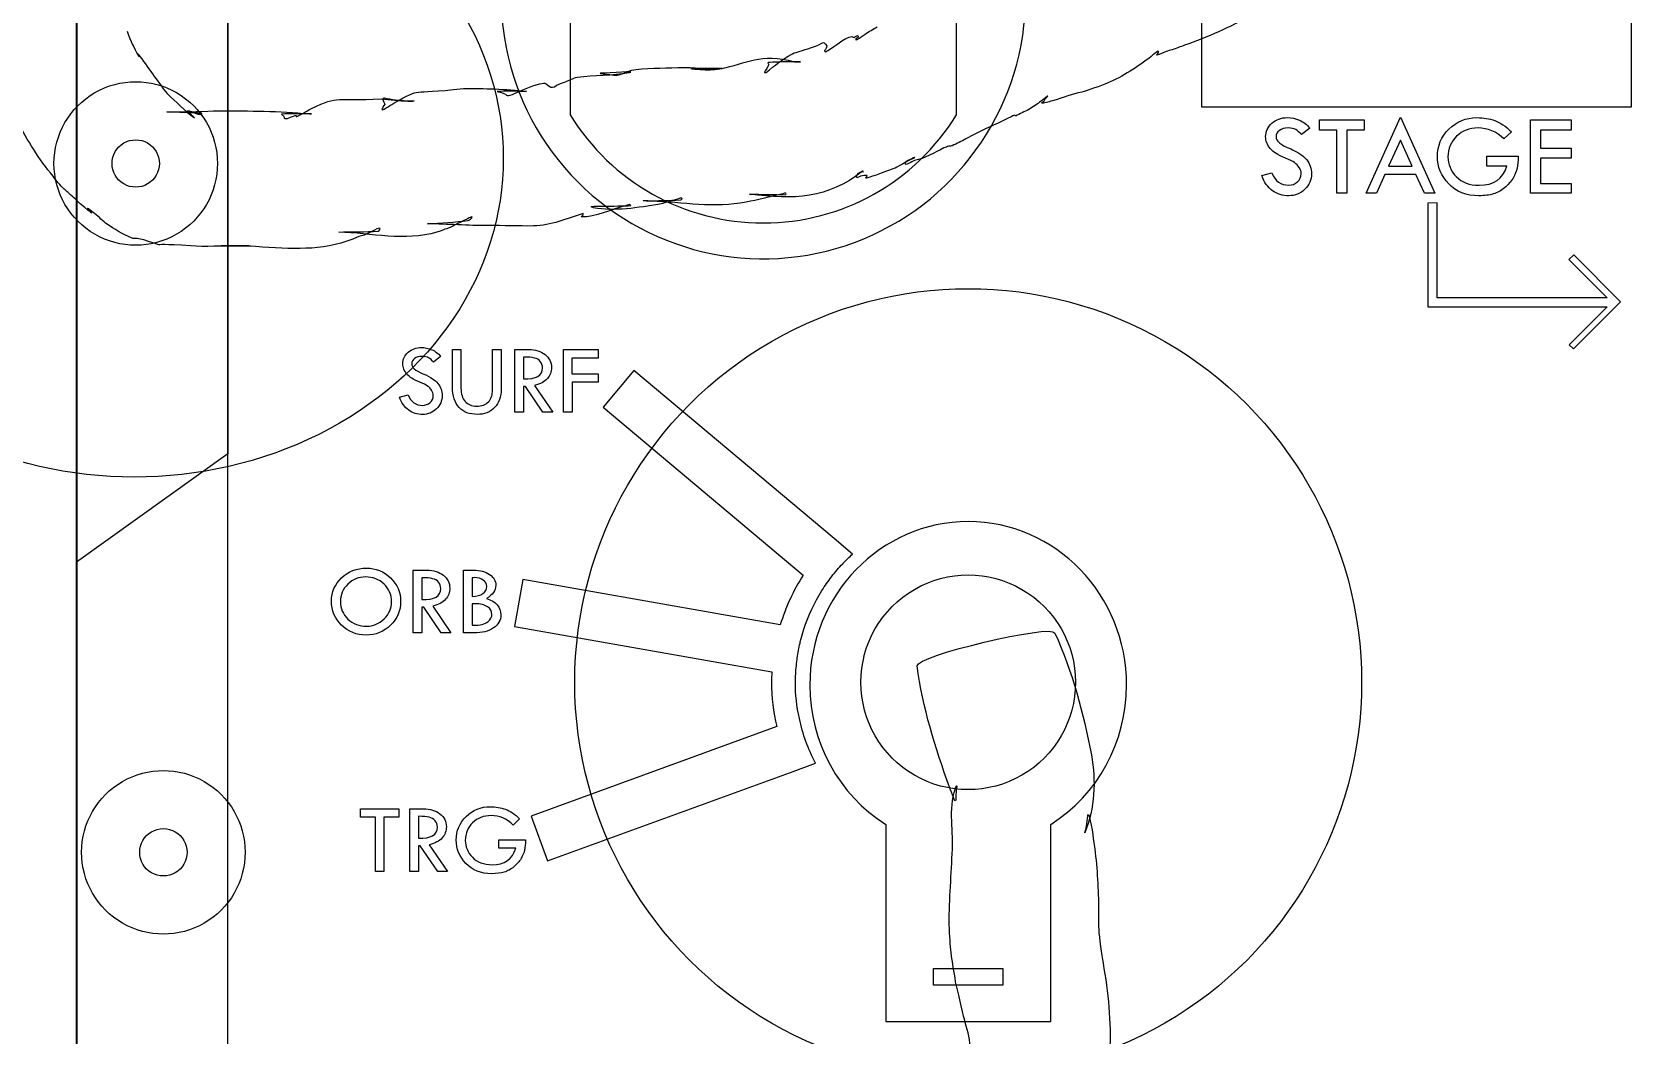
# Model space of a CAD drawing. Extents: x 0 to 339, y 0 to 211.
# Drawn here: x 236.6 to 303.7, y 126.5 to 168.5 of the extents above; entities that cross this region are included whole.
import ezdxf

# ---------------------------------------------------------------- set-up
doc = ezdxf.new("R2010")
doc.units = 0
doc.layers.add('Layer_1', color=7, linetype='CONTINUOUS')

msp = doc.modelspace()

# ---------------------------------------------------------------- linework, layer by layer
at = {"layer": 'Layer_1', "color": 6}
for p, q in [((238.475311, 0.149044), (238.475311, 210.432094)), ((238.487211, 210.432094), (238.487211, 0.149044)), ((238.4753, 204.072506), (238.4753, 6.478666)), ((244.825286, 6.478666), (244.825286, 204.072506)), ((285.667829, 165.388205), (285.667829, 197.388205)), ((303.667829, 197.388205), (303.667829, 165.388205)), ((303.667829, 165.388205), (285.667829, 165.388205)), ((256.376507, 163.244281), (256.376507, 163.244281)), ((292.372136, 141.279671), (292.372136, 141.279671))]:
    msp.add_line(p, q, dxfattribs=at)
at = {"layer": 'Layer_1', "color": 1}
for p, q in [((244.825298, 175.195711), (244.825298, 150.862311)), ((259.179699, 174.997637), (259.179699, 165.070086)), ((275.379739, 165.070086), (275.379739, 174.997121)), ((241.953718, 163.029017), (241.953718, 163.029017)), ((244.825298, 150.862311), (238.475308, 146.318911)), ((238.475308, 146.318911), (238.475308, 121.985531)), ((280.372137, 141.279671), (280.372137, 141.279671)), ((243.112358, 134.152217), (243.112358, 134.152217)), ((274.422132, 129.280111), (277.322132, 129.280111)), ((274.422132, 128.580111), (274.422132, 129.280111)), ((277.322132, 129.280111), (277.322132, 128.580111)), ((277.322132, 128.580111), (274.422132, 128.580111))]:
    msp.add_line(p, q, dxfattribs=at)
at = {"layer": 'Layer_1', "color": 7}
for p, q in [((292.558139, 161.779451), (293.995433, 164.969961)), ((293.995433, 164.969961), (295.447196, 161.779451)), ((290.193598, 164.511761), (289.853567, 164.239251)), ((290.193597, 164.511731), (290.193598, 164.511761)), ((290.598741, 164.851791), (292.477352, 164.851791)), ((290.598741, 164.432181), (290.598741, 164.851791)), ((291.329446, 164.432181), (290.598741, 164.432181)), ((291.329446, 161.779451), (291.329446, 164.432181)), ((292.477352, 164.432181), (291.744235, 164.432181)), ((291.744235, 164.432181), (291.744235, 161.779451)), ((292.477352, 164.851791), (292.477352, 164.432181)), ((298.649757, 164.362241), (298.338665, 164.055971)), ((298.649757, 164.362211), (298.649757, 164.362241)), ((299.454015, 164.851791), (301.156581, 164.851791)), ((299.454015, 161.779451), (299.454015, 164.851791)), ((301.156581, 164.432181), (299.868804, 164.432181)), ((299.868804, 164.432181), (299.868804, 163.665301)), ((301.156581, 164.851791), (301.156581, 164.432181)), ((293.995433, 164.007741), (293.501062, 162.915301)), ((294.489804, 162.915301), (293.995433, 164.007741)), ((299.868804, 163.665301), (301.156581, 163.665301)), ((301.156581, 163.665301), (301.156581, 163.250511)), ((297.627253, 162.915301), (297.627253, 163.334911)), ((297.627253, 163.334911), (298.936733, 163.334911)), ((301.156581, 163.250511), (299.868804, 163.250511)), ((299.868804, 163.250511), (299.868804, 162.194241)), ((288.179939, 162.519771), (288.599552, 162.637941)), ((293.34431, 162.565621), (292.994633, 161.779451)), ((294.648967, 162.565621), (293.34431, 162.565621)), ((293.501062, 162.915301), (294.489804, 162.915301)), ((295.008291, 161.779451), (294.648967, 162.565621)), ((298.456832, 162.915301), (297.627253, 162.915301)), ((291.744235, 161.779451), (291.329446, 161.779451)), ((292.994633, 161.779451), (292.558139, 161.779451)), ((295.447196, 161.779451), (295.008291, 161.779451)), ((301.156581, 161.779451), (299.454015, 161.779451)), ((299.868804, 162.194241), (301.156581, 162.194241)), ((301.156581, 162.194241), (301.156581, 161.779451)), ((295.532796, 161.376921), (295.14833, 161.371762)), ((295.14833, 161.371762), (295.14833, 157.400427)), ((295.532796, 157.400427), (295.532796, 161.376921)), ((301.264227, 159.196699), (301.064757, 158.997229)), ((301.064757, 158.997229), (302.661544, 157.400427)), ((303.225874, 157.235062), (301.264227, 159.196699)), ((295.14833, 157.400427), (295.14833, 157.400427)), ((295.14833, 157.400427), (295.14833, 157.015955)), ((295.14833, 157.015955), (302.66673, 157.015955)), ((302.661544, 157.400427), (295.532796, 157.400427)), ((302.66673, 157.015955), (301.079733, 155.428971)), ((301.249754, 155.258955), (303.225874, 157.235062)), ((253.746312, 154.939701), (253.454857, 154.706121)), ((253.746324, 154.939661), (253.746312, 154.939701)), ((254.242406, 155.227021), (254.602074, 155.227021)), ((254.242406, 153.668461), (254.242406, 155.227021)), ((254.602074, 155.227021), (254.602074, 153.608511)), ((255.927058, 153.546501), (255.927058, 155.227021)), ((255.927058, 155.227021), (256.286726, 155.227021)), ((256.286726, 155.227021), (256.286726, 153.571301)), ((256.865497, 152.597721), (256.865502, 155.231151)), ((256.865502, 155.231151), (257.43601, 155.231151)), ((257.225168, 154.912851), (257.22517, 154.912821)), ((257.22517, 154.912821), (257.22517, 153.995051)), ((258.897419, 155.231151), (260.356761, 155.231151)), ((258.897419, 152.597721), (258.897419, 155.231151)), ((260.356761, 155.231151), (260.356761, 154.871481)), ((301.079733, 155.428971), (301.249754, 155.258955)), ((260.356761, 154.871481), (259.252953, 154.871481)), ((259.252953, 154.871481), (259.252953, 154.214161)), ((261.848444, 154.351221), (260.562752, 152.819011)), ((270.249494, 147.302041), (261.848444, 154.351221)), ((257.305785, 153.680861), (257.225165, 153.680861)), ((257.225165, 153.680861), (257.225165, 152.597721)), ((258.037523, 152.597721), (257.305785, 153.680861)), ((257.681989, 153.724271), (258.448868, 152.597721)), ((259.252953, 154.214161), (260.356761, 154.214161)), ((260.356761, 153.858621), (259.257087, 153.858621)), ((259.257087, 153.858621), (259.257087, 152.597721)), ((260.356761, 154.214161), (260.356761, 153.858621)), ((252.020325, 153.232251), (252.379993, 153.333531)), ((257.225165, 152.597721), (256.865497, 152.597721)), ((258.448868, 152.597721), (258.037523, 152.597721)), ((259.257087, 152.597721), (258.897419, 152.597721)), ((260.562752, 152.819011), (268.958102, 145.775001)), ((271.013186, 146.646981), (270.249494, 147.302041)), ((252.598673, 143.347321), (252.598678, 145.980751)), ((252.598678, 145.980751), (253.169186, 145.980751)), ((252.958344, 145.662451), (252.958346, 145.662431)), ((252.958346, 145.662431), (252.958346, 144.744651)), ((254.71121, 145.980751), (255.128756, 145.980751)), ((254.71121, 143.347321), (254.71121, 145.980751)), ((255.066747, 145.662561), (255.066744, 145.662431)), ((255.066744, 145.662431), (255.066744, 144.883151)), ((257.190846, 145.587931), (256.843599, 143.618541)), ((267.989176, 143.684171), (257.190846, 145.587931)), ((249.167363, 144.680581), (249.167363, 144.680581)), ((251.689173, 144.664081), (251.689173, 144.664081)), ((253.038961, 144.430461), (252.958341, 144.430461)), ((252.958341, 144.430461), (252.958341, 143.347321)), ((253.770699, 143.347321), (253.038961, 144.430461)), ((253.415165, 144.473871), (254.182044, 143.347321)), ((255.066744, 144.571021), (255.066744, 143.669781)), ((255.188701, 144.571021), (255.066744, 144.571021)), ((255.066744, 143.669781), (255.095684, 143.669781)), ((256.843599, 143.618541), (267.637753, 141.714781)), ((268.978814, 143.507151), (268.978814, 143.509151)), ((252.958341, 143.347321), (252.598673, 143.347321)), ((254.182044, 143.347321), (253.770699, 143.347321)), ((255.143225, 143.347321), (254.71121, 143.347321)), ((268.636179, 141.539841), (268.636179, 141.541841)), ((268.791658, 139.761791), (268.791658, 139.765791)), ((267.842366, 139.419831), (257.539136, 135.670191)), ((258.223327, 133.790711), (268.527092, 137.540871)), ((268.527092, 137.540871), (269.471192, 137.884341)), ((269.471192, 137.885381), (269.471192, 137.885941)), ((250.386404, 135.979171), (251.996641, 135.979171)), ((250.386404, 135.619501), (250.386404, 135.979171)), ((251.012722, 135.619501), (250.386404, 135.619501)), ((251.012722, 133.345741), (251.012722, 135.619501)), ((251.996641, 135.619501), (251.368256, 135.619501)), ((251.368256, 135.619501), (251.368256, 133.345741)), ((251.996641, 135.979171), (251.996641, 135.619501)), ((252.455523, 133.345741), (252.455528, 135.979171)), ((252.455528, 135.979171), (253.026036, 135.979171)), ((252.815193, 135.660871), (252.815196, 135.660841)), ((252.815196, 135.660841), (252.815196, 134.743071)), ((257.060932, 135.559551), (256.794281, 135.297041)), ((257.060929, 135.559601), (257.060932, 135.559551)), ((257.539136, 135.670191), (258.223327, 133.790711)), ((252.895811, 134.428871), (252.815191, 134.428871)), ((252.815191, 134.428871), (252.815191, 133.345741)), ((253.62755, 133.345741), (252.895811, 134.428871)), ((253.272016, 134.472281), (254.038894, 133.345741)), ((256.184499, 134.319321), (256.184499, 134.678991)), ((256.184499, 134.678991), (257.306911, 134.678991)), ((256.895567, 134.319321), (256.184499, 134.319321)), ((251.368256, 133.345741), (251.012722, 133.345741)), ((252.815191, 133.345741), (252.455523, 133.345741)), ((254.038894, 133.345741), (253.62755, 133.345741))]:
    msp.add_line(p, q, dxfattribs=at)
at = {"layer": 'Layer_1', "color": 3}
for p, q in [((244.39053, 163.029017), (244.39053, 163.029017)), ((275.872312, 148.015061), (275.872312, 148.015061)), ((279.507575, 143.343421), (279.506216, 143.345331)), ((272.413471, 135.322471), (272.413471, 127.059371)), ((245.54917, 134.152217), (245.54917, 134.152217)), ((272.413471, 127.059371), (279.330675, 127.059371))]:
    msp.add_line(p, q, dxfattribs=at)
at = {"layer": 'Layer_1', "color": 6}
for points in [[(248.637445, 174.815642), (253.426393, 172.428848), (256.376507, 168.01787), (256.376507, 163.244281)], [(256.376507, 163.244281), (256.376507, 158.470692), (253.426393, 154.059714), (248.637445, 151.67292)], [(267.622136, 155.56909), (272.727254, 158.516531), (279.017018, 158.516531), (284.122136, 155.56909)], [(259.372136, 141.279671), (259.372136, 147.174553), (262.517018, 152.621649), (267.622136, 155.56909)], [(284.122136, 155.56909), (289.227254, 152.621649), (292.372136, 147.174553), (292.372136, 141.279671)], [(248.637445, 151.67292), (243.848497, 149.286125), (237.948269, 149.286125), (233.159321, 151.67292)], [(267.622136, 126.990252), (262.517018, 129.937693), (259.372136, 135.384789), (259.372136, 141.279671)], [(292.372136, 141.279671), (292.372136, 135.384789), (289.227254, 129.937693), (284.122136, 126.990252)], [(284.122136, 126.990252), (279.017018, 124.042811), (272.727254, 124.042811), (267.622136, 126.990252)]]:
    msp.add_open_spline(points, degree=3, dxfattribs=at)
at = {"layer": 'Layer_1', "color": 3}
for points in [[(257.116969, 174.243257), (255.414369, 170.132836), (256.355489, 165.401546), (259.501469, 162.255566)], [(271.489159, 159.871066), (275.599579, 161.573656), (278.279639, 165.584656), (278.279639, 170.033736)], [(287.738912, 169.238721), (286.851394, 168.727731), (285.907413, 168.335191), (284.947293, 167.985371)], [(240.603379, 168.571986), (240.765767, 168.106116), (240.848745, 167.949696), (241.102152, 167.497456)], [(269.988859, 167.767756), (270.239097, 167.902606), (270.930913, 168.510306), (271.07404, 168.315676)], [(271.07404, 168.315676), (271.13648, 168.334776), (271.221323, 168.424626), (271.261346, 168.372976)], [(271.261346, 168.372976), (271.299896, 168.323276), (271.160783, 168.285676), (271.144387, 168.224946)], [(271.222507, 168.228946), (271.337913, 168.293046), (271.439066, 168.380196), (271.550778, 168.450566)], [(271.550778, 168.450566), (271.71582, 168.554526), (271.875176, 168.670456), (272.052484, 168.751756)], [(265.463075, 166.999106), (266.61741, 167.221686), (267.129191, 167.680956), (268.585487, 167.294106)], [(268.498172, 167.626416), (268.596282, 167.681816), (268.712006, 167.697616), (268.819189, 167.732416)], [(268.819189, 167.732416), (268.96504, 167.779716), (269.110617, 167.828016), (269.257273, 167.872816)], [(269.257273, 167.872816), (269.900419, 168.069216), (269.724424, 168.207236), (269.948592, 167.963516)], [(269.908372, 167.837196), (269.893132, 167.796596), (269.823502, 167.746296), (269.856332, 167.717956)], [(269.856332, 167.717956), (269.892062, 167.687156), (269.947312, 167.745356), (269.988859, 167.767756)], [(269.948592, 167.963516), (269.935182, 167.921416), (269.923902, 167.878516), (269.908372, 167.837196)], [(271.144387, 168.224946), (271.137587, 168.199746), (271.199707, 168.216946), (271.222507, 168.228946)], [(283.843112, 167.739021), (283.735611, 167.680721), (283.647082, 167.592841), (283.549054, 167.519751)], [(283.7781, 167.571821), (283.735264, 167.565821), (283.831705, 167.641121), (283.847342, 167.681421)], [(284.169154, 167.723191), (284.036915, 167.677991), (283.916715, 167.589801), (283.7781, 167.571821)], [(283.847342, 167.681421), (283.854222, 167.699321), (283.860042, 167.748221), (283.843112, 167.739021)], [(284.425059, 167.793091), (284.339757, 167.769791), (284.252815, 167.751791), (284.169154, 167.723191)], [(284.947293, 167.985371), (284.773224, 167.921271), (284.599128, 167.857181), (284.425059, 167.793091)], [(241.102152, 167.497456), (241.122552, 167.461056), (241.073402, 167.575756), (241.059022, 167.614926)], [(241.059022, 167.614926), (241.481737, 167.074096), (241.852616, 166.498506), (242.275084, 165.957516)], [(261.931716, 166.970706), (262.603564, 167.037606), (263.280519, 167.036906), (263.955389, 167.057106)], [(263.955389, 167.057106), (264.07183, 167.061106), (264.188157, 167.047006), (264.304542, 167.041906)], [(265.544064, 167.015206), (264.045004, 167.013206), (263.999117, 167.028006), (264.625518, 166.970206)], [(264.304542, 167.041906), (264.628429, 167.017506), (264.953517, 166.986406), (265.278804, 166.996806)], [(264.625518, 166.970206), (264.909271, 166.954106), (265.181609, 166.944806), (265.463075, 166.999106)], [(265.278804, 166.996806), (265.367394, 166.999806), (265.632697, 167.015306), (265.544064, 167.015206)], [(267.421817, 167.009886), (267.322187, 166.825526), (267.26585, 166.853096), (267.396447, 166.837596)], [(267.396447, 166.837596), (267.802728, 167.169196), (267.981711, 167.334646), (268.498172, 167.626416)], [(267.503477, 167.167406), (267.489877, 167.109806), (267.449937, 167.061916), (267.421817, 167.009886)], [(267.481277, 167.261506), (267.449177, 167.258506), (267.510887, 167.198706), (267.503477, 167.167406)], [(268.585487, 167.294106), (269.438612, 167.288106), (267.897065, 167.301106), (267.481277, 167.261506)], [(283.549054, 167.519751), (282.981655, 167.067851), (282.364885, 166.681401), (281.699431, 166.389901)], [(239.24703, 165.998618), (240.307966, 166.61115), (241.615094, 166.61115), (242.67603, 165.998618)], [(256.907977, 165.988136), (257.289358, 166.153886), (257.638534, 166.329106), (258.056748, 166.399986)], [(258.056748, 166.399986), (258.226528, 166.428786), (258.36255, 166.052436), (258.603287, 166.317486)], [(258.603287, 166.317486), (258.716126, 166.356986), (258.829757, 166.394286), (258.941805, 166.435986)], [(258.941805, 166.435986), (259.120859, 166.502586), (259.287505, 166.614396), (259.476488, 166.642386)], [(259.476488, 166.642386), (260.195869, 166.748936), (260.932879, 166.713086), (261.649474, 166.837026)], [(260.453153, 166.811226), (260.322129, 166.803226), (260.940518, 166.754626), (260.842863, 166.754726)], [(261.649474, 166.837026), (262.04251, 166.905026), (260.851298, 166.835026), (260.453153, 166.811226)], [(260.842863, 166.754726), (261.333702, 166.641836), (261.470875, 166.924806), (261.931716, 166.970706)], [(281.699431, 166.389901), (281.462232, 166.286001), (280.862448, 166.093511), (280.634245, 166.017631)], [(237.53253, 163.029017), (237.53253, 164.254081), (238.186094, 165.386086), (239.24703, 165.998618)], [(242.275084, 165.957516), (242.656225, 165.617676), (243.013656, 165.250906), (243.420074, 164.939166)], [(242.67603, 165.998618), (243.736966, 165.386086), (244.39053, 164.254081), (244.39053, 163.029017)], [(248.335826, 165.335496), (249.504464, 165.900916), (249.321793, 165.631386), (251.262348, 165.745176)], [(252.632424, 165.648376), (251.328912, 165.610676), (251.203452, 166.009246), (251.401789, 165.518266)], [(251.262348, 165.745176), (251.631804, 165.708576), (252.003996, 165.657476), (252.375434, 165.645376)], [(251.787895, 165.556066), (253.054273, 166.264186), (252.30075, 165.886786), (254.702619, 166.175126)], [(252.375434, 165.645376), (252.461064, 165.642376), (252.718057, 165.650376), (252.632424, 165.648376)], [(254.702619, 166.175126), (255.586383, 166.170126), (256.470221, 166.158026), (257.348924, 166.050936)], [(256.123048, 166.047936), (256.062248, 166.044936), (256.243246, 166.026136), (256.300822, 166.006336)], [(257.348924, 166.050936), (256.940298, 166.049936), (256.531308, 166.065336), (256.123048, 166.047936)], [(256.300822, 166.006336), (256.620407, 165.896956), (256.460233, 165.778116), (256.907977, 165.988136)], [(278.928844, 165.637761), (278.756997, 165.522311), (278.592452, 165.395121), (278.413277, 165.291411)], [(278.962396, 165.555761), (278.903846, 165.556761), (279.057406, 165.629661), (279.08585, 165.680831)], [(279.201867, 165.845051), (279.103497, 165.786851), (279.019834, 165.706861), (278.928844, 165.637761)], [(279.462114, 165.674681), (279.297041, 165.629281), (279.133608, 165.552961), (278.962396, 165.555761)], [(279.04653, 165.707331), (279.09831, 165.753231), (279.261425, 165.880261), (279.201867, 165.845051)], [(279.08585, 165.680831), (279.09355, 165.694631), (279.05966, 165.698531), (279.04653, 165.707331)], [(280.634245, 166.017631), (280.232184, 165.945431), (279.854597, 165.782651), (279.462114, 165.674681)], [(242.260604, 165.192876), (242.916902, 165.192076), (243.573905, 165.195876), (244.229392, 165.231276)], [(243.74037, 165.121976), (243.247923, 165.158776), (242.753858, 165.169276), (242.260604, 165.192876)], [(243.333504, 165.030466), (243.306554, 165.125766), (243.018075, 165.204106), (243.113598, 165.230276)], [(243.113598, 165.230276), (243.235245, 165.263576), (243.356163, 165.160876), (243.478562, 165.130376)], [(243.420074, 164.939166), (243.453344, 164.913666), (243.362354, 164.999966), (243.333504, 165.030466)], [(243.478562, 165.130376), (243.550172, 165.112576), (243.621587, 165.087876), (243.69534, 165.085576)], [(243.69534, 165.085576), (243.71463, 165.085046), (243.75961, 165.120476), (243.74037, 165.121976)], [(244.229392, 165.231276), (245.490859, 165.236276), (246.744264, 165.241276), (248.000898, 165.128556)], [(247.073562, 165.097756), (247.035962, 165.094756), (247.142612, 165.059856), (247.162362, 165.027756)], [(248.000898, 165.128556), (248.884114, 165.076656), (247.781563, 165.148556), (247.073562, 165.097756)], [(247.162362, 165.027756), (247.220972, 164.932456), (247.111512, 164.892786), (247.332151, 164.915676)], [(247.332151, 164.915676), (248.031672, 165.235286), (247.407231, 164.835776), (247.884206, 165.081086)], [(247.884206, 165.081086), (248.037861, 165.160086), (248.180294, 165.260246), (248.335826, 165.335496)], [(251.401789, 165.518266), (251.310259, 165.352596), (251.271688, 165.287736), (251.289304, 165.284806)], [(251.289304, 165.284806), (251.350444, 165.274606), (251.403316, 165.333906), (251.457756, 165.363506)], [(251.457756, 165.363506), (251.569667, 165.424406), (251.676702, 165.493886), (251.787895, 165.556066)], [(277.815159, 165.048251), (277.719879, 165.019451), (277.634739, 164.964251), (277.544543, 164.922181)], [(277.854159, 165.015751), (277.841199, 165.026551), (277.831409, 165.053151), (277.815159, 165.048251)], [(278.413277, 165.291411), (278.226904, 165.199511), (278.040532, 165.107641), (277.854159, 165.015751)], [(237.382305, 162.633361), (236.80437, 163.351861), (236.345011, 164.148371), (235.896479, 164.950681)], [(277.544543, 164.922181), (276.947114, 164.635611), (276.348989, 164.380981), (275.770027, 164.055581)], [(274.857127, 163.682501), (274.44488, 163.489061), (274.072437, 163.241201), (273.619364, 163.148271)], [(275.057393, 163.752101), (274.990643, 163.728901), (274.921109, 163.712501), (274.857127, 163.682501)], [(275.204308, 163.775501), (275.158688, 163.756101), (275.106368, 163.759901), (275.057393, 163.752101)], [(275.770027, 164.055581), (275.581453, 163.962181), (275.397899, 163.857951), (275.204308, 163.775501)], [(239.24703, 160.059416), (238.186094, 160.671948), (237.53253, 161.803953), (237.53253, 163.029017)], [(244.39053, 163.029017), (244.39053, 161.803953), (243.736966, 160.671948), (242.67603, 160.059416)], [(273.32562, 163.119881), (272.680227, 162.762231), (272.94421, 162.892921), (272.220537, 162.617871)], [(273.619364, 163.148271), (273.491208, 163.110471), (273.22482, 162.901511), (273.23489, 163.034761)], [(273.23489, 163.034761), (273.24648, 163.188151), (273.501458, 163.188871), (273.62894, 163.274961)], [(273.57387, 163.263661), (273.48873, 163.220161), (273.409262, 163.166261), (273.32562, 163.119881)], [(273.62894, 163.274961), (273.64447, 163.285461), (273.59055, 163.271961), (273.57387, 163.263661)], [(237.831914, 162.077701), (237.670717, 162.253151), (237.532173, 162.448141), (237.382305, 162.633361)], [(271.44121, 162.705311), (269.955495, 161.547701), (268.583368, 161.495251), (266.695619, 161.746271)], [(272.220537, 162.617871), (270.995323, 162.175611), (272.014601, 162.616871), (271.434852, 162.517291)], [(271.434852, 162.517291), (271.349622, 162.502691), (271.160749, 162.379361), (271.181103, 162.463391)], [(271.181103, 162.463391), (271.252933, 162.760001), (271.624526, 162.661991), (271.44121, 162.705311)], [(238.175894, 161.769601), (238.062472, 161.873661), (237.936057, 161.964351), (237.831914, 162.077701)], [(238.631432, 161.344121), (238.472642, 161.478121), (238.328995, 161.629121), (238.175894, 161.769601)], [(259.501469, 162.255566), (262.647449, 159.109586), (267.378739, 158.168476), (271.489159, 159.871066)], [(267.974517, 161.727171), (267.502839, 161.608761), (267.041017, 161.496181), (266.561629, 161.410291)], [(266.695619, 161.746271), (267.205617, 161.739271), (267.71571, 161.712171), (268.225612, 161.724471)], [(268.226141, 161.783171), (268.140221, 161.784171), (268.057855, 161.748071), (267.974517, 161.727171)], [(268.225612, 161.724471), (268.245162, 161.725001), (268.245722, 161.782971), (268.226141, 161.783171)], [(239.170065, 160.979071), (238.415495, 161.566931), (239.792172, 160.364561), (238.631432, 161.344121)], [(239.699531, 160.531241), (239.523041, 160.680521), (239.352414, 160.837011), (239.170065, 160.979071)], [(260.158662, 161.175831), (259.6479, 161.279711), (261.200401, 161.221031), (261.719797, 161.264631)], [(261.447367, 161.239331), (260.87048, 161.094461), (260.258883, 160.782961), (259.654572, 160.785421)], [(262.935454, 161.325481), (262.045975, 161.182351), (261.027707, 160.999091), (260.158662, 161.175831)], [(261.682497, 161.303631), (261.601587, 161.295631), (261.525742, 161.260731), (261.447367, 161.239331)], [(262.579017, 161.453591), (261.669406, 161.496291), (262.798905, 161.436391), (263.823133, 161.505291)], [(261.719797, 161.264631), (261.737737, 161.266631), (261.700407, 161.305331), (261.682497, 161.303631)], [(266.561629, 161.410291), (265.235688, 161.144401), (263.904807, 161.404291), (262.579017, 161.453591)], [(263.376543, 161.442551), (263.230215, 161.400951), (263.082483, 161.364551), (262.935454, 161.325481)], [(263.716411, 161.547391), (263.601812, 161.516991), (263.490587, 161.474991), (263.376543, 161.442551)], [(263.869163, 161.573091), (263.821133, 161.591991), (263.766322, 161.560591), (263.716411, 161.547391)], [(263.823133, 161.505291), (263.850393, 161.507291), (263.894583, 161.563091), (263.869163, 161.573091)], [(240.842626, 159.888191), (240.315484, 160.095531), (240.135384, 160.241831), (239.699531, 160.531241)], [(251.190266, 160.322301), (250.882852, 160.235901), (250.637123, 160.007371), (250.312511, 159.965181)], [(251.132366, 160.192261), (251.179686, 160.196261), (251.23595, 160.335141), (251.190266, 160.322301)], [(253.191311, 160.502411), (253.762705, 160.550011), (254.338362, 160.560711), (254.905496, 160.645091)], [(255.740167, 160.429211), (254.889547, 160.421211), (254.041182, 160.488311), (253.191311, 160.502411)], [(254.691334, 160.619301), (253.985638, 160.264391), (254.391665, 160.439331), (253.590245, 160.148361)], [(254.94402, 160.744491), (254.85778, 160.707091), (254.775313, 160.661491), (254.691334, 160.619301)], [(254.905496, 160.645091), (254.974336, 160.655291), (255.038941, 160.715991), (255.064095, 160.780891)], [(255.064095, 160.780891), (255.079205, 160.819891), (254.982395, 160.761091), (254.94402, 160.744491)], [(257.645802, 160.409911), (257.010614, 160.400911), (256.375378, 160.422711), (255.740167, 160.429211)], [(259.729342, 160.930621), (259.047194, 160.717441), (258.375348, 160.419721), (257.645802, 160.409911)], [(259.654572, 160.785421), (259.618532, 160.785571), (259.706142, 160.837421), (259.722642, 160.869421)], [(259.722642, 160.869421), (259.732042, 160.887621), (259.727042, 160.910221), (259.729342, 160.930621)], [(242.67603, 160.059416), (241.615094, 159.446884), (240.307966, 159.446884), (239.24703, 160.059416)], [(241.024718, 159.888981), (240.964638, 159.897981), (240.899112, 159.866081), (240.842626, 159.888191)], [(243.740266, 159.549531), (240.940707, 159.737891), (242.520021, 159.471731), (241.301252, 159.822481)], [(241.301252, 159.822481), (241.210142, 159.848681), (241.118565, 159.875581), (241.024718, 159.888981)], [(246.271754, 159.522631), (245.719479, 159.614331), (243.031566, 159.561531), (245.705136, 159.572131)], [(250.312511, 159.965181), (248.9569, 159.360731), (247.773429, 159.438791), (246.271754, 159.522631)], [(249.474315, 160.153361), (250.026998, 160.166361), (250.58108, 160.151361), (251.132366, 160.192261)], [(253.590245, 160.148361), (252.239949, 159.750161), (250.841912, 160.109661), (249.474315, 160.153361)], [(245.705136, 159.572131), (245.050163, 159.584231), (244.395277, 159.557931), (243.740266, 159.549531)], [(275.872312, 148.015061), (272.204098, 148.015168), (269.230323, 144.947412), (269.230167, 141.163001)], [(282.513982, 141.163001), (282.513826, 144.947221), (279.540341, 148.014897), (275.872312, 148.015061)], [(273.733105, 141.968371), (273.635875, 142.376691), (279.410341, 143.751741), (279.507575, 143.343421)], [(279.506216, 143.345331), (280.257051, 141.721521), (280.692158, 139.986111), (281.044478, 138.239421)], [(275.083482, 136.883731), (274.502857, 138.536091), (273.951852, 140.225641), (273.733105, 141.968371)], [(269.230167, 141.163001), (269.233367, 138.777184), (270.439181, 136.564832), (272.413471, 135.322471)], [(279.330675, 135.319541), (281.305829, 136.562445), (282.51177, 138.77614), (282.513982, 141.163001)], [(281.044478, 138.239421), (281.231326, 137.130071), (281.182431, 136.015051), (280.765501, 134.964401)], [(240.40567, 137.121818), (241.466606, 137.73435), (242.773734, 137.73435), (243.83467, 137.121818)], [(238.69117, 134.152217), (238.69117, 135.377281), (239.344734, 136.509286), (240.40567, 137.121818)], [(243.83467, 137.121818), (244.895606, 136.509286), (245.54917, 135.377281), (245.54917, 134.152217)], [(275.198158, 134.096161), (275.286348, 135.007561), (275.017604, 135.937421), (275.33645, 136.830911)], [(275.2581, 136.455971), (275.19562, 136.596741), (275.141688, 136.741141), (275.083482, 136.883731)], [(275.33645, 136.830911), (275.35238, 136.865311), (275.34661, 136.939201), (275.38426, 136.934281)], [(275.37696, 136.825601), (275.36766, 136.711981), (275.35672, 136.598501), (275.3476, 136.484871)], [(275.38426, 136.934281), (275.42026, 136.929281), (275.37996, 136.861781), (275.37696, 136.825601)], [(275.33604, 136.314771), (275.28488, 136.298271), (275.27991, 136.406871), (275.2581, 136.455971)], [(275.3476, 136.484871), (275.343, 136.428271), (275.39011, 136.332221), (275.33604, 136.314771)], [(280.828154, 135.241811), (280.851967, 135.384021), (280.859586, 135.528591), (280.883214, 135.670821)], [(280.883214, 135.670821), (280.887184, 135.694421), (280.899354, 135.758521), (280.910493, 135.737221)], [(280.910493, 135.737221), (281.026936, 135.512961), (281.121392, 134.657311), (281.154783, 134.462491)], [(279.330675, 127.059371), (279.330675, 127.059371), (279.330675, 135.319541), (279.330675, 135.319541)], [(280.765501, 134.964401), (280.786403, 135.056901), (280.81257, 135.148301), (280.828154, 135.241811)], [(240.40567, 131.182616), (239.344734, 131.795148), (238.69117, 132.927153), (238.69117, 134.152217)], [(245.54917, 134.152217), (245.54917, 132.927153), (244.895606, 131.795148), (243.83467, 131.182616)], [(281.154783, 134.462491), (281.275168, 133.607011), (281.320491, 132.743081), (281.337716, 131.880031)], [(275.085834, 130.948891), (275.046374, 131.996391), (275.167504, 133.050061), (275.198158, 134.096161)], [(281.337716, 131.880031), (281.344066, 131.559631), (281.327662, 131.238721), (281.343536, 130.918641)], [(243.83467, 131.182616), (242.773734, 130.570084), (241.466606, 130.570084), (240.40567, 131.182616)], [(275.345105, 128.716241), (275.199867, 129.649361), (275.122381, 129.978881), (275.085834, 130.948891)], [(281.343536, 130.918641), (281.360734, 130.570421), (281.478764, 129.842301), (281.528188, 129.511201)], [(281.528188, 129.511201), (281.738003, 128.279091), (281.874898, 127.042011), (281.801053, 125.792611)], [(275.711143, 127.160901), (275.649293, 127.397831), (275.383128, 128.552531), (275.345105, 128.716241)], [(275.953395, 125.997081), (275.942815, 126.403971), (275.813372, 126.769261), (275.711143, 127.160901)]]:
    msp.add_open_spline(points, degree=3, dxfattribs=at)
at = {"layer": 'Layer_1', "color": 1}
for points in [[(259.179699, 165.070086), (260.906689, 162.251966), (263.974279, 160.534016), (267.279459, 160.533926)], [(267.279459, 160.533926), (270.584829, 160.533836), (273.652649, 162.251816), (275.379739, 165.070086)], [(239.969343, 163.029017), (239.969343, 163.383491), (240.158452, 163.711039), (240.465436, 163.888277)], [(240.465436, 163.888277), (240.77242, 164.065514), (241.15064, 164.065514), (241.457624, 163.888277)], [(241.457624, 163.888277), (241.764608, 163.711039), (241.953718, 163.383491), (241.953718, 163.029017)], [(240.465436, 162.169757), (240.158452, 162.346995), (239.969343, 162.674543), (239.969343, 163.029017)], [(241.953718, 163.029017), (241.953718, 162.674543), (241.764608, 162.346995), (241.457624, 162.169757)], [(241.457624, 162.169757), (241.15064, 161.99252), (240.77242, 161.99252), (240.465436, 162.169757)], [(273.622136, 145.176786), (275.014441, 145.980633), (276.729831, 145.980633), (278.122136, 145.176786)], [(271.372136, 141.279671), (271.372136, 142.887366), (272.229831, 144.372938), (273.622136, 145.176786)], [(278.122136, 145.176786), (279.514441, 144.372938), (280.372137, 142.887366), (280.372137, 141.279671)], [(273.622136, 137.382556), (272.229831, 138.186404), (271.372136, 139.671976), (271.372136, 141.279671)], [(280.372137, 141.279671), (280.372137, 139.671976), (279.514441, 138.186404), (278.122136, 137.382556)], [(278.122136, 137.382556), (276.729831, 136.578709), (275.014441, 136.578709), (273.622136, 137.382556)], [(241.127983, 134.152217), (241.127983, 134.506691), (241.317092, 134.834239), (241.624076, 135.011477)], [(241.624076, 135.011477), (241.93106, 135.188714), (242.30928, 135.188714), (242.616264, 135.011477)], [(242.616264, 135.011477), (242.923248, 134.834239), (243.112358, 134.506691), (243.112358, 134.152217)], [(241.624076, 133.292957), (241.317092, 133.470195), (241.127983, 133.797743), (241.127983, 134.152217)], [(243.112358, 134.152217), (243.112358, 133.797743), (242.923248, 133.470195), (242.616264, 133.292957)], [(242.616264, 133.292957), (242.30928, 133.11572), (241.93106, 133.11572), (241.624076, 133.292957)]]:
    msp.add_open_spline(points, degree=3, dxfattribs=at)
at = {"layer": 'Layer_1', "color": 7}
for points in [[(288.346337, 164.154821), (288.346337, 164.375074), (288.434761, 164.562371), (288.61161, 164.716711)], [(288.61161, 164.716711), (288.788458, 164.872658), (289.003087, 164.950631), (289.255498, 164.950631)], [(288.922702, 164.412851), (288.829455, 164.345331), (288.782831, 164.257711), (288.782831, 164.149991)], [(289.291672, 164.516551), (289.140547, 164.516551), (289.017557, 164.481984), (288.922702, 164.412851)], [(289.255498, 164.950631), (289.4227, 164.950631), (289.592313, 164.914458), (289.764339, 164.842111)], [(289.607587, 164.446651), (289.53524, 164.493251), (289.429935, 164.516551), (289.291672, 164.516551)], [(289.853567, 164.239251), (289.763535, 164.332498), (289.681542, 164.401631), (289.607587, 164.446651)], [(289.764339, 164.842111), (289.936364, 164.769764), (290.07945, 164.659638), (290.193597, 164.511731)], [(295.548482, 163.320411), (295.548482, 163.772178), (295.710057, 164.156421), (296.033207, 164.473141)], [(296.033207, 164.473141), (296.356357, 164.791468), (296.747835, 164.950631), (297.20764, 164.950631)], [(297.251048, 164.516581), (296.890921, 164.516581), (296.591083, 164.400824), (296.351534, 164.169311)], [(297.20764, 164.950631), (297.480951, 164.950631), (297.730146, 164.908831), (297.955226, 164.825231)], [(298.338665, 164.055971), (298.025161, 164.363044), (297.662622, 164.516581), (297.251048, 164.516581)], [(297.955226, 164.825231), (298.181913, 164.743238), (298.413424, 164.588898), (298.649757, 164.362211)], [(288.392157, 163.896781), (288.361611, 163.977168), (288.346337, 164.063181), (288.346337, 164.154821)], [(288.541674, 163.653211), (288.474151, 163.735204), (288.424312, 163.816394), (288.392157, 163.896781)], [(288.78042, 163.443401), (288.68878, 163.502868), (288.609198, 163.572804), (288.541674, 163.653211)], [(288.782831, 164.149991), (288.782831, 164.056744), (288.823828, 163.973948), (288.905821, 163.901601)], [(288.905821, 163.901601), (288.987814, 163.830861), (289.127685, 163.752888), (289.325434, 163.667681)], [(289.325434, 163.667681), (289.523182, 163.584081), (289.676719, 163.505304), (289.786043, 163.431351)], [(296.351534, 164.169311), (296.111985, 163.937804), (295.99221, 163.648418), (295.99221, 163.301151)], [(289.178328, 163.250481), (289.006303, 163.321221), (288.873667, 163.385528), (288.78042, 163.443401)], [(289.556944, 163.064791), (289.478166, 163.119458), (289.351961, 163.181354), (289.178328, 163.250481)], [(289.754693, 162.854981), (289.701638, 162.940188), (289.635722, 163.010124), (289.556944, 163.064791)], [(289.786043, 163.431351), (289.896975, 163.358998), (289.987811, 163.278611), (290.05855, 163.190191)], [(290.05855, 163.190191), (290.129289, 163.101764), (290.18154, 163.008518), (290.215302, 162.910451)], [(296.021149, 162.174921), (295.706038, 162.509321), (295.548482, 162.891151), (295.548482, 163.320411)], [(295.99221, 163.301151), (295.99221, 162.997291), (296.107966, 162.723178), (296.339476, 162.478811)], [(298.936733, 163.334911), (298.936733, 163.124304), (298.922264, 162.956301), (298.893325, 162.830901)], [(288.633314, 161.885531), (288.437173, 162.027011), (288.286048, 162.238424), (288.179939, 162.519771)], [(288.599552, 162.637941), (288.752285, 162.292281), (288.986207, 162.119451), (289.301318, 162.119451)], [(289.682346, 162.256911), (289.783631, 162.348551), (289.834274, 162.464308), (289.834274, 162.604181)], [(289.834274, 162.604181), (289.834274, 162.687781), (289.807747, 162.771381), (289.754693, 162.854981)], [(290.268356, 162.599351), (290.268356, 162.343731), (290.175109, 162.125888), (289.988615, 161.945821)], [(290.215302, 162.910451), (290.250671, 162.812378), (290.268356, 162.708678), (290.268356, 162.599351)], [(296.339476, 162.478811), (296.572594, 162.236044), (296.893332, 162.114661), (297.301691, 162.114661)], [(297.301691, 162.114661), (297.914229, 162.114661), (298.299276, 162.381541), (298.456832, 162.915301)], [(298.719693, 162.416111), (298.631268, 162.264984), (298.513102, 162.129131), (298.365192, 162.008551)], [(298.893325, 162.830901), (298.865994, 162.705494), (298.808116, 162.567231), (298.719693, 162.416111)], [(289.315787, 161.675721), (289.058554, 161.675721), (288.831062, 161.745658), (288.633314, 161.885531)], [(289.301318, 162.119451), (289.454051, 162.119451), (289.58106, 162.165271), (289.682346, 162.256911)], [(289.988615, 161.945821), (289.803728, 161.765754), (289.579452, 161.675721), (289.315787, 161.675721)], [(297.292045, 161.675721), (296.7615, 161.675721), (296.337868, 161.842121), (296.021149, 162.174921)], [(297.892525, 161.752921), (297.725323, 161.701454), (297.525163, 161.675721), (297.292045, 161.675721)], [(298.365192, 162.008551), (298.218891, 161.889584), (298.061335, 161.804374), (297.892525, 161.752921)], [(252.162959, 154.633711), (252.162959, 154.822504), (252.238751, 154.983048), (252.390335, 155.115341)], [(252.390335, 155.115341), (252.541919, 155.249008), (252.725887, 155.315841), (252.942239, 155.315841)], [(252.973233, 154.943791), (252.843698, 154.943791), (252.738278, 154.914158), (252.656973, 154.854891)], [(252.942239, 155.315841), (253.085555, 155.315841), (253.230938, 155.284841), (253.378388, 155.222841)], [(253.244017, 154.883891), (253.182004, 154.923824), (253.091742, 154.943791), (252.973233, 154.943791)], [(253.378388, 155.222841), (253.525838, 155.160841), (253.648483, 155.066448), (253.746324, 154.939661)], [(257.67992, 154.873551), (257.576567, 154.899751), (257.424983, 154.912851), (257.225168, 154.912851)], [(257.43601, 155.231151), (257.719885, 155.231151), (257.950707, 155.160181), (258.128474, 155.018241)], [(258.128474, 155.018241), (258.307619, 154.877681), (258.397191, 154.697158), (258.397191, 154.476671)], [(252.202229, 154.412541), (252.176049, 154.481441), (252.162959, 154.555164), (252.162959, 154.633711)], [(252.330386, 154.203761), (252.272506, 154.274041), (252.229787, 154.343634), (252.202229, 154.412541)], [(252.656973, 154.854891), (252.577047, 154.797024), (252.537084, 154.721921), (252.537084, 154.629581)], [(252.537084, 154.629581), (252.537084, 154.549654), (252.572224, 154.478684), (252.642504, 154.416671)], [(252.642504, 154.416671), (252.712784, 154.356071), (252.832673, 154.289238), (253.002172, 154.216171)], [(253.454857, 154.706121), (253.377687, 154.786048), (253.307407, 154.845304), (253.244017, 154.883891)], [(257.22517, 153.995051), (257.755715, 153.984051), (258.020987, 154.137701), (258.020987, 154.456001)], [(257.927967, 154.728861), (257.865954, 154.800514), (257.783271, 154.848744), (257.67992, 154.873551)], [(258.020987, 154.456001), (258.020987, 154.567628), (257.98998, 154.658581), (257.927967, 154.728861)], [(258.397191, 154.476671), (258.397191, 154.300284), (258.339313, 154.144568), (258.223558, 154.009521)], [(252.535025, 154.023931), (252.456477, 154.074931), (252.388264, 154.134874), (252.330386, 154.203761)], [(252.876089, 153.858561), (252.728639, 153.919228), (252.614951, 153.974351), (252.535025, 154.023931)], [(253.200617, 153.699401), (253.133093, 153.746268), (253.024917, 153.799321), (252.876089, 153.858561)], [(253.002172, 154.216171), (253.171671, 154.144511), (253.303273, 154.076984), (253.39698, 154.013591)], [(253.370116, 153.519571), (253.324643, 153.592604), (253.268143, 153.652548), (253.200617, 153.699401)], [(253.39698, 154.013591), (253.492065, 153.951591), (253.569924, 153.882691), (253.630557, 153.806891)], [(253.630557, 153.806891), (253.69119, 153.731098), (253.735977, 153.651171), (253.764916, 153.567111)], [(253.764916, 153.567111), (253.795236, 153.483051), (253.810396, 153.394168), (253.810396, 153.300461)], [(254.523526, 152.802361), (254.336113, 152.998041), (254.242406, 153.286741), (254.242406, 153.668461)], [(254.602074, 153.608511), (254.602074, 153.368731), (254.659263, 153.183384), (254.77364, 153.052471)], [(256.286726, 153.571301), (256.286726, 153.248841), (256.194397, 152.991148), (256.00974, 152.798221)], [(258.223558, 154.009521), (258.107803, 153.874474), (257.92728, 153.779391), (257.681989, 153.724271)], [(252.408931, 152.688611), (252.24081, 152.809878), (252.111275, 152.991091), (252.020325, 153.232251)], [(252.379993, 153.333531), (252.510906, 153.037251), (252.711411, 152.889111), (252.981506, 152.889111)], [(252.981506, 152.889111), (253.11242, 152.889111), (253.221285, 152.928388), (253.308101, 153.006941)], [(253.308101, 153.006941), (253.394918, 153.085488), (253.438326, 153.184704), (253.438326, 153.304591)], [(253.438326, 153.304591), (253.438326, 153.376251), (253.415589, 153.447911), (253.370116, 153.519571)], [(253.810396, 153.300461), (253.810396, 153.081354), (253.73047, 152.894631), (253.570618, 152.740291)], [(254.77364, 153.052471), (254.889395, 152.921558), (255.052693, 152.856101), (255.263532, 152.856101)], [(255.263532, 152.856101), (255.472994, 152.856101), (255.635603, 152.916048), (255.751358, 153.035941)], [(255.751358, 153.035941), (255.868491, 153.157208), (255.927058, 153.327394), (255.927058, 153.546501)], [(252.993909, 152.508781), (252.773422, 152.508781), (252.57843, 152.568724), (252.408931, 152.688611)], [(253.570618, 152.740291), (253.412143, 152.585951), (253.219907, 152.508781), (252.993909, 152.508781)], [(255.275935, 152.508841), (254.96312, 152.508841), (254.712317, 152.606681), (254.523526, 152.802361)], [(256.00974, 152.798221), (255.826461, 152.605301), (255.581859, 152.508841), (255.275935, 152.508841)], [(270.156976, 145.723981), (270.299664, 145.907191), (270.451072, 146.083441), (270.610677, 146.252111)], [(270.610677, 146.252111), (270.618577, 146.261111), (270.626467, 146.269411), (270.634387, 146.278011)], [(270.634387, 146.278011), (270.756125, 146.405571), (270.882475, 146.528641), (271.013186, 146.646981)], [(249.167363, 144.680581), (249.167363, 145.060914), (249.310679, 145.386818), (249.597311, 145.658291)], [(249.597311, 145.658291), (249.883943, 145.929764), (250.228452, 146.065501), (250.630839, 146.065501)], [(250.6019, 145.697611), (250.311134, 145.697611), (250.061709, 145.596324), (249.853626, 145.393751)], [(251.37498, 145.397881), (251.165518, 145.597701), (250.907825, 145.697611), (250.6019, 145.697611)], [(250.630839, 146.065501), (251.02358, 146.065501), (251.361889, 145.928388), (251.645764, 145.654161)], [(251.645764, 145.654161), (251.92964, 145.381308), (252.071578, 145.056781), (252.071578, 144.680581)], [(253.413096, 145.623151), (253.309743, 145.649351), (253.158159, 145.662451), (252.958344, 145.662451)], [(253.169186, 145.980751), (253.453061, 145.980751), (253.683883, 145.909784), (253.86165, 145.767851)], [(253.661143, 145.478461), (253.59913, 145.550121), (253.516447, 145.598351), (253.413096, 145.623151)], [(253.86165, 145.767851), (254.040795, 145.627291), (254.130367, 145.446768), (254.130367, 145.226281)], [(255.155627, 145.666561), (255.121174, 145.666561), (255.091547, 145.665228), (255.066747, 145.662561)], [(255.128756, 145.980751), (255.402985, 145.980751), (255.626916, 145.920808), (255.800549, 145.800921)], [(255.538033, 145.565281), (255.442948, 145.632801), (255.31548, 145.666561), (255.155627, 145.666561)], [(255.68066, 145.298631), (255.68066, 145.410251), (255.633118, 145.499134), (255.538033, 145.565281)], [(255.800549, 145.800921), (255.974182, 145.682408), (256.060999, 145.532201), (256.060999, 145.350301)], [(268.958102, 145.775001), (268.538901, 145.126811), (268.212745, 144.423011), (267.989176, 143.684171)], [(269.740024, 145.128171), (269.864802, 145.326811), (269.999148, 145.519271), (270.142586, 145.704881)], [(270.142586, 145.704881), (270.147386, 145.710881), (270.152186, 145.717681), (270.156976, 145.723981)], [(249.853626, 145.393751), (249.64692, 145.191178), (249.543567, 144.947954), (249.543567, 144.664081)], [(251.689173, 144.664081), (251.689173, 144.954848), (251.584442, 145.199448), (251.37498, 145.397881)], [(252.958346, 144.744651), (253.488891, 144.733651), (253.754163, 144.887304), (253.754163, 145.205611)], [(253.754163, 145.205611), (253.754163, 145.317231), (253.723156, 145.408181), (253.661143, 145.478461)], [(254.130367, 145.226281), (254.130367, 145.049888), (254.072489, 144.894168), (253.956734, 144.759121)], [(255.066744, 144.883151), (255.265181, 144.885818), (255.416766, 144.923711), (255.521497, 144.996831)], [(255.521497, 144.996831), (255.627606, 145.069871), (255.68066, 145.170471), (255.68066, 145.298631)], [(256.060999, 145.350301), (256.060999, 145.128441), (255.932841, 144.943094), (255.676526, 144.794261)], [(268.978814, 143.509151), (269.164736, 144.078181), (269.420419, 144.621991), (269.740024, 145.128171)], [(249.591109, 143.673921), (249.308612, 143.950908), (249.167363, 144.286461), (249.167363, 144.680581)], [(249.543567, 144.664081), (249.543567, 144.376068), (249.649676, 144.132154), (249.861894, 143.932341)], [(251.379114, 143.938541), (251.58582, 144.142494), (251.689173, 144.384341), (251.689173, 144.664081)], [(252.071578, 144.680581), (252.071578, 144.282328), (251.931018, 143.945394), (251.649898, 143.669781)], [(253.956734, 144.759121), (253.840979, 144.624074), (253.660456, 144.528991), (253.415165, 144.473871)], [(255.7096, 144.449061), (255.582821, 144.530368), (255.409188, 144.571021), (255.188701, 144.571021)], [(255.676526, 144.794261), (256.073401, 144.661974), (256.271838, 144.432531), (256.271838, 144.105931)], [(255.899769, 144.122471), (255.899769, 144.258898), (255.836379, 144.367761), (255.7096, 144.449061)], [(250.618437, 143.258441), (250.21605, 143.258441), (249.873607, 143.396934), (249.591109, 143.673921)], [(249.861894, 143.932341), (250.07549, 143.733901), (250.336628, 143.634681), (250.645309, 143.634681)], [(251.649898, 143.669781), (251.370157, 143.395554), (251.026336, 143.258441), (250.618437, 143.258441)], [(250.645309, 143.634681), (250.929184, 143.634681), (251.173786, 143.735968), (251.379114, 143.938541)], [(255.095684, 143.669781), (255.405743, 143.669781), (255.617271, 143.719391), (255.73027, 143.818611)], [(255.963847, 143.556101), (255.759897, 143.416914), (255.486356, 143.347321), (255.143225, 143.347321)], [(255.73027, 143.818611), (255.843269, 143.917831), (255.899769, 144.019118), (255.899769, 144.122471)], [(256.271838, 144.105931), (256.271838, 143.878558), (256.169174, 143.695281), (255.963847, 143.556101)], [(268.8703, 143.120091), (268.90289, 143.250091), (268.93907, 143.379161), (268.978814, 143.507151)], [(268.704919, 142.303091), (268.734329, 142.511191), (268.772779, 142.717921), (268.82015, 142.922691)], [(268.82015, 142.922691), (268.83594, 142.988691), (268.85266, 143.054531), (268.8703, 143.120091)], [(268.636179, 141.541841), (268.644679, 141.775381), (268.664569, 142.008371), (268.695619, 142.239991)], [(268.695619, 142.239991), (268.698619, 142.260991), (268.701719, 142.281991), (268.704919, 142.303091)], [(267.637753, 141.714781), (267.628753, 141.569561), (267.623533, 141.424121), (267.622233, 141.278631)], [(268.623199, 141.279391), (268.625999, 141.366291), (268.630299, 141.453111), (268.636179, 141.539841)], [(267.622233, 141.278631), (267.624833, 140.652681), (267.698713, 140.029071), (267.842366, 139.419831)], [(268.791658, 139.765791), (268.682522, 140.263011), (268.626058, 140.770341), (268.623199, 141.279391)], [(269.471192, 137.885941), (269.159315, 138.476921), (268.930639, 139.108181), (268.791658, 139.761791)], [(253.269946, 135.621571), (253.166593, 135.647771), (253.015008, 135.660871), (252.815193, 135.660871)], [(253.026036, 135.979171), (253.309912, 135.979171), (253.540733, 135.908201), (253.7185, 135.766261)], [(253.517993, 135.476871), (253.45598, 135.548531), (253.373297, 135.596764), (253.269946, 135.621571)], [(253.611013, 135.204021), (253.611013, 135.315641), (253.580006, 135.406591), (253.517993, 135.476871)], [(253.7185, 135.766261), (253.897645, 135.625701), (253.987218, 135.445178), (253.987218, 135.224691)], [(254.402693, 134.666641), (254.402693, 135.053868), (254.541186, 135.383218), (254.818172, 135.654691)], [(254.818172, 135.654691), (255.095157, 135.927544), (255.430709, 136.063971), (255.824828, 136.063971)], [(255.862038, 135.691851), (255.553358, 135.691851), (255.296354, 135.592631), (255.091026, 135.394191)], [(255.824828, 136.063971), (256.059095, 136.063971), (256.272691, 136.028141), (256.465616, 135.956481)], [(256.794281, 135.297041), (256.525564, 135.560248), (256.214816, 135.691851), (255.862038, 135.691851)], [(256.465616, 135.956481), (256.659919, 135.886201), (256.858357, 135.753908), (257.060929, 135.559601)], [(252.815196, 134.743071), (253.345741, 134.732071), (253.611013, 134.885721), (253.611013, 135.204021)], [(253.987218, 135.224691), (253.987218, 135.048304), (253.92934, 134.892588), (253.813585, 134.757541)], [(255.091026, 135.394191), (254.885699, 135.195751), (254.783035, 134.947704), (254.783035, 134.650051)], [(253.813585, 134.757541), (253.69783, 134.622488), (253.517307, 134.527401), (253.272016, 134.472281)], [(254.807836, 133.684781), (254.537741, 133.971414), (254.402693, 134.298701), (254.402693, 134.666641)], [(254.783035, 134.650051), (254.783035, 134.389604), (254.882254, 134.154648), (255.080691, 133.945181)], [(255.905447, 133.633061), (256.430479, 133.633061), (256.760519, 133.861814), (256.895567, 134.319321)], [(257.269701, 134.246971), (257.246274, 134.139484), (257.196665, 134.020974), (257.120873, 133.891441)], [(257.306911, 134.678991), (257.306911, 134.498464), (257.294508, 134.354458), (257.269701, 134.246971)], [(255.897175, 133.256901), (255.442422, 133.256901), (255.079309, 133.399528), (254.807836, 133.684781)], [(255.080691, 133.945181), (255.280506, 133.737101), (255.555425, 133.633061), (255.905447, 133.633061)], [(256.817016, 133.542111), (256.691615, 133.440131), (256.556567, 133.367094), (256.411873, 133.323001)], [(257.120873, 133.891441), (257.045081, 133.761908), (256.943795, 133.645464), (256.817016, 133.542111)], [(256.411873, 133.323001), (256.268557, 133.278934), (256.096991, 133.256901), (255.897175, 133.256901)]]:
    msp.add_open_spline(points, degree=3, dxfattribs=at)

doc.saveas('drawing.dxf')
